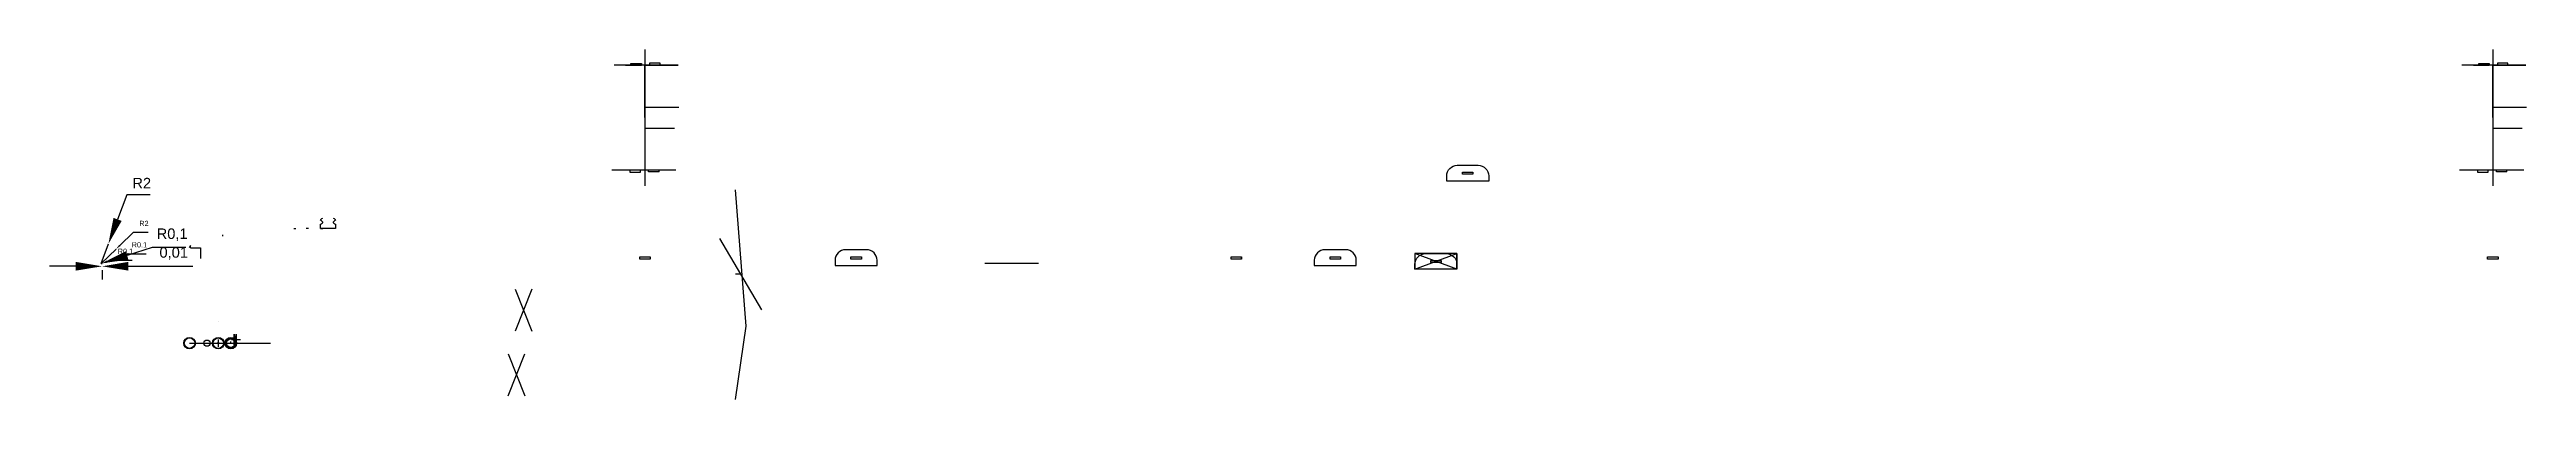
# Model space of a CAD drawing. Header units: centimetres. Extents: x 17 to 253, y 4 to 37.
import ezdxf

# ---------------------------------------------------------------- set-up
doc = ezdxf.new("R2010")
doc.units = ezdxf.units.CM
doc.styles.add('Annotative', font='arial.ttf')
doc.styles.get("Standard").update_dxf_attribs({"font": 'arial.ttf'})
doc.dimstyles.new('Annotative', dxfattribs={"dimscale": 0, "dimtxt": 0.5, "dimasz": 0.5, "dimexe": 1.25, "dimexo": 0.625, "dimtad": 1, "dimtoh": 1, "dimdsep": 46, "dimtxsty": 'Annotative', "dimcen": 0.5, "dimadec": 0, "dimazin": 0, "dimtfac": 1, "dimtmove": 0, "dimatfit": 3, "dimfxl": 1, "dimarcsym": 0})
doc.dimstyles.new('ISO-25', dxfattribs={"dimtxt": 1, "dimasz": 2.5, "dimexe": 1.25, "dimexo": 0.625, "dimtad": 1, "dimtoh": 1, "dimtxsty": 'Standard', "dimcen": 2.5, "dimadec": 0, "dimazin": 0, "dimtfac": 1, "dimtmove": 0, "dimatfit": 3, "dimfxl": 1, "dimarcsym": 0})

# ---------------------------------------------------------------- blocks, each defined once
blk = doc.blocks.new('*D1')
at = {"color": 0, "lineweight": -2, "transparency": 16777216}
for p, q in [((25.37, 19.89), (24.1, 18.67)), ((26.79, 19.89), (25.37, 19.89)), ((22.3, 16.93), (23.74, 18.32))]:
    blk.add_line(p, q, dxfattribs=at)
at = {"color": 0, "transparency": 16777216}
blk.add_solid([(24.04, 18.73), (24.16, 18.61), (23.74, 18.32)], dxfattribs=at)
at = {"layer": 'Defpoints', "color": 0, "transparency": 16777216}
for p in [(22.3, 16.93, 0.5), (23.74, 18.32, 0.5)]:
    blk.add_point(p, dxfattribs=at)
at = {"color": 0, "transparency": 16777216, "insert": (26.39, 20.76), "char_height": 0.5, "attachment_point": 5, "style": 'Annotative'}
blk.add_mtext('R2', dxfattribs=at)
blk = doc.blocks.new('*D2')
at = {"color": 0, "lineweight": -2, "transparency": 16777216}
for p, q in [((22.3, 16.93), (22.4, 16.96)), ((24.69, 17.84), (22.86, 17.14)), ((26.61, 17.84), (24.69, 17.84))]:
    blk.add_line(p, q, dxfattribs=at)
at = {"color": 0, "transparency": 16777216}
blk.add_solid([(22.83, 17.22), (22.89, 17.06), (22.4, 16.96)], dxfattribs=at)
at = {"layer": 'Defpoints', "color": 0, "transparency": 16777216}
for p in [(22.3, 16.93, 1), (22.4, 16.96, 1)]:
    blk.add_point(p, dxfattribs=at)
at = {"color": 0, "transparency": 16777216, "insert": (25.96, 18.72), "char_height": 0.5, "attachment_point": 5, "style": 'Annotative'}
blk.add_mtext('R0.1', dxfattribs=at)
blk = doc.blocks.new('*D3')
at = {"color": 0, "lineweight": -2, "transparency": 16777216}
for p, q in [((22.3, 16.93), (22.4, 16.95)), ((23.36, 17.22), (22.88, 17.09)), ((25.28, 17.22), (23.36, 17.22))]:
    blk.add_line(p, q, dxfattribs=at)
at = {"color": 0, "transparency": 16777216}
blk.add_solid([(22.86, 17.17), (22.9, 17.01), (22.4, 16.95)], dxfattribs=at)
at = {"layer": 'Defpoints', "color": 0, "transparency": 16777216}
for p in [(22.3, 16.93, 1), (22.4, 16.95, 1)]:
    blk.add_point(p, dxfattribs=at)
at = {"color": 0, "transparency": 16777216, "insert": (24.63, 18.1), "char_height": 0.5, "attachment_point": 5, "style": 'Annotative'}
blk.add_mtext('R0.1', dxfattribs=at)
blk = doc.blocks.new('*D4')
at = {"color": 0, "lineweight": -2, "transparency": 16777216}
for p, q in [((24.75, 23.49), (23.88, 21.14)), ((26.98, 23.49), (24.75, 23.49)), ((22.3, 16.93), (23, 18.8))]:
    blk.add_line(p, q, dxfattribs=at)
at = {"color": 0, "transparency": 16777216}
blk.add_solid([(23.49, 21.29), (24.27, 21), (23, 18.8)], dxfattribs=at)
at = {"layer": 'Defpoints', "color": 0, "transparency": 16777216}
for p in [(22.3, 16.93, 0.5), (23, 18.8, 0.5)]:
    blk.add_point(p, dxfattribs=at)
at = {"color": 0, "transparency": 16777216, "insert": (26.18, 24.61), "char_height": 1, "attachment_point": 5}
blk.add_mtext('R2', dxfattribs=at)
blk = doc.blocks.new('*D5')
at = {"color": 0, "lineweight": -2, "transparency": 16777216}
for p, q in [((22.3, 16.93), (22.4, 16.96)), ((27.17, 18.47), (24.78, 17.71)), ((30.37, 18.47), (27.17, 18.47))]:
    blk.add_line(p, q, dxfattribs=at)
at = {"color": 0, "transparency": 16777216}
blk.add_solid([(24.66, 18.11), (24.91, 17.31), (22.4, 16.96)], dxfattribs=at)
at = {"layer": 'Defpoints', "color": 0, "transparency": 16777216}
for p in [(22.3, 16.93, 1), (22.4, 16.96, 1)]:
    blk.add_point(p, dxfattribs=at)
at = {"color": 0, "transparency": 16777216, "insert": (29.08, 19.69), "char_height": 1, "attachment_point": 5}
blk.add_mtext('R0,1', dxfattribs=at)
blk = doc.blocks.new('*D6')
at = {"color": 0, "lineweight": -2, "transparency": 16777216}
for p, q in [((19.9, 16.67), (17.4, 16.67)), ((22.4, 16.67), (22.4, 16.67)), ((24.9, 16.67), (31.06, 16.67)), ((22.4, 16.3), (22.4, 15.42)), ((22.4, 16.26), (22.4, 15.42))]:
    blk.add_line(p, q, dxfattribs=at)
at = {"color": 0, "transparency": 16777216}
for points in [[(19.9, 17.09), (19.9, 16.26), (22.4, 16.67)], [(24.9, 17.09), (24.9, 16.26), (22.4, 16.67)]]:
    blk.add_solid(points, dxfattribs=at)
at = {"layer": 'Defpoints', "color": 0, "transparency": 16777216}
for p in [(22.4, 16.93, 0.5), (22.4, 16.89, 1), (22.4, 16.67)]:
    blk.add_point(p, dxfattribs=at)
at = {"color": 0, "transparency": 16777216, "insert": (29.23, 17.9), "char_height": 1, "attachment_point": 5}
blk.add_mtext('0,01', dxfattribs=at)

msp = doc.modelspace()

# ---------------------------------------------------------------- linework, layer by layer
for p, q in [((77.299, 35.86), (71.191, 35.86)), ((72.3, 35.86, 0.431), (72.8, 35.86, 0.431)), ((72.8, 35.86, 0.431), (72.8, 36.027, 0.431)), ((72.8, 36.027, 0.431), (73.8, 36.027, 0.431)), ((72.8, 35.86, 0.431), (73.8, 35.86)), ((73.8, 36.027, 0.431), (73.8, 35.86)), ((74.141, 37.36), (74.141, 24.36)), ((74.141, 31.86), (74.141, 35.86)), ((74.141, 35.86), (77.299, 35.86)), ((75.582, 36.059, 0.229), (74.582, 36.059, 0.229)), ((74.582, 36.059, 0.229), (74.582, 35.86)), ((76.082, 35.86, 0.229), (75.082, 35.86, 0.229)), ((75.582, 35.86, 0.229), (75.582, 36.059, 0.229)), ((76.082, 35.86, 0.229), (75.582, 35.86, 0.229)), ((253.392, 35.86), (247.284, 35.86)), ((248.392, 35.86, 0.431), (248.892, 35.86, 0.431)), ((248.892, 35.86, 0.431), (248.892, 36.027, 0.431)), ((248.892, 36.027, 0.431), (249.892, 36.027, 0.431)), ((248.892, 35.86, 0.431), (249.892, 35.86)), ((249.892, 36.027, 0.431), (249.892, 35.86)), ((250.234, 37.36), (250.234, 24.36)), ((250.234, 31.86), (250.234, 35.86)), ((250.234, 35.86), (253.392, 35.86)), ((251.675, 36.059, 0.229), (250.675, 36.059, 0.229)), ((250.675, 36.059, 0.229), (250.675, 35.86)), ((252.175, 35.86, 0.229), (251.175, 35.86, 0.229)), ((251.675, 35.86, 0.229), (251.675, 36.059, 0.229)), ((252.175, 35.86, 0.229), (251.675, 35.86, 0.229)), ((74.141, 30.86), (74.141, 32.36)), ((74.141, 30.86), (74.141, 31.86)), ((74.141, 31.86), (77.353, 31.86)), ((74.141, 30.86), (74.141, 29.86)), ((250.234, 30.86), (250.234, 32.36)), ((250.234, 30.86), (250.234, 31.86)), ((250.234, 31.86), (253.446, 31.86)), ((250.234, 30.86), (250.234, 29.86)), ((74.141, 29.86), (76.947, 29.86)), ((74.141, 29.86), (74.141, 25.86)), ((250.234, 29.86), (253.04, 29.86)), ((250.234, 29.86), (250.234, 25.86)), ((70.983, 25.86), (77.091, 25.86)), ((72.7, 25.86, 0.229), (72.7, 25.66, 0.229)), ((72.7, 25.66, 0.229), (73.7, 25.66, 0.229)), ((73.7, 25.66, 0.229), (73.7, 25.86)), ((74.482, 25.692, 0.431), (74.482, 25.86)), ((75.482, 25.692, 0.431), (74.482, 25.692, 0.431)), ((75.482, 25.692, 0.431), (75.482, 25.86)), ((247.076, 25.86), (253.184, 25.86)), ((248.793, 25.86, 0.229), (248.793, 25.66, 0.229)), ((248.793, 25.66, 0.229), (249.793, 25.66, 0.229)), ((249.793, 25.66, 0.229), (249.793, 25.86)), ((250.575, 25.692, 0.431), (250.575, 25.86)), ((251.575, 25.692, 0.431), (250.575, 25.692, 0.431)), ((251.575, 25.692, 0.431), (251.575, 25.86)), ((33.917, 19.548), (33.917, 19.685)), ((40.665, 20.277), (40.865, 20.277)), ((42.065, 20.277), (41.865, 20.277)), ((43.233, 20.277), (43.433, 20.277)), ((44.633, 20.277), (44.433, 20.277)), ((85.28, 12.527, -0.459), (81.28, 19.334, -0.459)), ((30.817, 18.65), (30.717, 18.425)), ((30.817, 18.425), (30.817, 18.65)), ((106.518, 16.983, 0.347), (111.646, 16.959)), ((131.001, 17.36), (131.001, 17.56)), ((63.357, 14.478), (61.757, 10.478)), ((61.757, 14.478), (63.357, 10.478)), ((33.476, 11.438, 2.16), (33.476, 11.438, 4.785)), ((33.476, 9.686, 2.16), (33.476, 8.986, 2.16)), ((34.668, 9.336, 1.61), (34.668, 9.495, 1.61)), ((34.729, 9.686, 2.16), (35.429, 9.686, 2.16)), ((35.179, 9.686, 2.66), (34.979, 9.686, 2.66)), ((34.979, 9.686, 2.66), (34.979, 9.686, 2.16)), ((35.079, 10.036, 2.16), (35.079, 9.336, 2.16)), ((35.079, 9.686, 2.16), (35.079, 9.686, 4.785)), ((35.079, 9.686, 2.16), (35.079, 9.686, 2.66)), ((35.079, 9.686, 2.66), (35.403, 9.686, 2.66)), ((35.079, 9.686, 2.16), (35.179, 9.686, 2.16)), ((35.179, 9.686, 2.16), (35.179, 9.686, 2.66)), ((35.179, 9.686, 2.66), (35.179, 9.686, 2.66)), ((30.74, 9.339), (30.74, 9.339, 1)), ((30.74, 9.339, 1), (30.858, 9.339, 1)), ((30.74, 9.339, 1), (30.74, 9.339, 1.1)), ((30.74, 9.339, 1.11), (31.883, 9.339, 1.11)), ((30.746, 9.336, 1.11), (32.976, 9.336, 1.11)), ((31.861, 9.336, 1.11), (36.94, 9.336, 1.11)), ((31.883, 9.339, 1.11), (31.883, 9.339, 2.11)), ((31.883, 9.339, 1.11), (31.883, 9.339, 2.06)), ((33.126, 9.336, 2.16), (33.826, 9.336, 2.16)), ((33.576, 9.336, 2.66), (33.376, 9.336, 2.66)), ((33.376, 9.336, 2.66), (33.376, 9.336, 2.16)), ((33.476, 9.336, 1.11), (33.476, 9.336, 2.11)), ((33.476, 9.336, 2.11), (34.068, 9.336, 2.11)), ((33.476, 9.336, 1.11), (33.476, 9.336, 1.91)), ((33.476, 9.336, 1.91), (33.761, 9.336, 1.91)), ((33.476, 9.336, 2.11), (33.476, 9.336, 2.16)), ((33.476, 9.336, 1.11), (33.476, 9.336, 3.629)), ((33.476, 9.336, 2.16), (34.729, 9.336, 2.16)), ((33.476, 9.336, 2.16), (33.476, 9.336, 2.66)), ((33.476, 9.336, 2.66), (33.8, 9.336, 2.66)), ((33.476, 9.336, 2.16), (33.576, 9.336, 2.16)), ((33.576, 9.336, 2.16), (33.576, 9.336, 2.66)), ((33.576, 9.336, 2.66), (33.576, 9.336, 2.66)), ((34.668, 9.336, 1.11), (34.668, 9.336, 1.61)), ((61.102, 8.312), (62.702, 4.312)), ((61.102, 4.312), (62.702, 8.312))]:
    msp.add_line(p, q)
at = {"extrusion": (0, 1, 0)}
for p, q in [((83.78, 10.96, 0.35), (82.78, 23.96, 0.15)), ((83.28, 15.931, 1.041), (82.774, 15.931, 1.041)), ((83.28, 15.931, -0.459), (83.28, 15.931, 1.041)), ((82.78, 3.96, 0.35), (83.78, 10.96, 0.15))]:
    msp.add_line(p, q, dxfattribs=at)
at = {"extrusion": (1, 0, 0)}
for p, q in [((35.129, 9.686, 2.759), (35.029, 9.686, 2.759)), ((35.029, 9.686, 2.759), (35.029, 9.686, 2.66)), ((35.079, 9.686, 2.66), (35.129, 9.686, 2.66)), ((35.079, 9.686, 2.66), (35.129, 9.686, 2.66)), ((35.079, 9.686, 2.66), (35.129, 9.686, 2.66)), ((35.079, 9.686, 2.66), (35.579, 9.686, 2.66)), ((35.079, 9.686, 2.66), (35.129, 9.686, 2.66)), ((35.129, 9.686, 2.66), (35.179, 9.686, 2.66)), ((35.129, 9.686, 2.66), (35.179, 9.686, 2.66)), ((35.129, 9.686, 2.66), (35.179, 9.686, 2.66)), ((35.129, 9.686, 2.66), (35.129, 9.686, 2.759)), ((30.746, 9.336, 1.11), (38.443, 9.336, 1.11)), ((33.526, 9.336, 2.759), (33.426, 9.336, 2.759)), ((33.426, 9.336, 2.759), (33.426, 9.336, 2.66)), ((33.476, 9.336, 2.66), (33.526, 9.336, 2.66)), ((33.476, 9.336, 2.66), (33.526, 9.336, 2.66)), ((33.476, 9.336, 2.66), (33.526, 9.336, 2.66)), ((33.476, 9.336, 2.66), (33.976, 9.336, 2.66)), ((33.476, 9.336, 2.66), (33.526, 9.336, 2.66)), ((33.526, 9.336, 2.66), (33.576, 9.336, 2.66)), ((33.526, 9.336, 2.66), (33.576, 9.336, 2.66)), ((33.526, 9.336, 2.66), (33.576, 9.336, 2.66)), ((33.526, 9.336, 2.66), (33.526, 9.336, 2.759))]:
    msp.add_line(p, q, dxfattribs=at)
at = {"extrusion": (0, 0.087156, 0.996195)}
msp.add_line((30.74, 9.339, 1.1), (31.29, 9.339, 1.1), dxfattribs=at)
for points in [[(151.549, 26.309), (153.549, 26.309, -0.4142136), (154.549, 25.309), (154.549, 24.809), (150.549, 24.809), (150.549, 25.309, -0.4142136)], [(96.26, 17.25, 0.4142136), (95.26, 18.25), (93.26, 18.25, 0.4142136), (92.26, 17.25), (92.26, 16.75), (96.26, 16.75)]]:
    msp.add_lwpolyline(points, format="xyb", close=True)
for points in [[(152.049, 25.659), (153.049, 25.659), (153.049, 25.459), (152.049, 25.459), (152.049, 25.659)], [(30.817, 18.425), (31.767, 18.425), (31.767, 17.425)], [(73.641, 17.56), (74.641, 17.56), (74.641, 17.36), (73.641, 17.36), (73.641, 17.56)], [(93.76, 17.56), (94.76, 17.56), (94.76, 17.36), (93.76, 17.36), (93.76, 17.56)], [(130.001, 17.56), (131.001, 17.56), (131.001, 17.36), (130.001, 17.36), (130.001, 17.56)], [(139.43, 17.56), (140.43, 17.56), (140.43, 17.36), (139.43, 17.36), (139.43, 17.56)], [(149.023, 17.233), (150.023, 17.233), (150.023, 17.033), (149.023, 17.033), (149.023, 17.233)], [(249.734, 17.56), (250.734, 17.56), (250.734, 17.36), (249.734, 17.36), (249.734, 17.56)]]:
    msp.add_lwpolyline(points)
for points, elevation in [([(73.641, 17.56), (74.641, 17.56), (74.641, 17.36), (73.641, 17.36), (73.641, 17.56)], 27), ([(130.001, 17.56), (131.001, 17.56), (131.001, 17.36), (130.001, 17.36), (130.001, 17.56)], 27), ([(139.43, 17.56), (140.43, 17.56), (140.43, 17.36), (139.43, 17.36), (139.43, 17.56)], 13.5), ([(139.43, 17.56), (140.43, 17.56), (140.43, 17.36), (139.43, 17.36), (139.43, 17.56)], 20), ([(139.43, 17.56), (140.43, 17.56), (140.43, 17.36), (139.43, 17.36), (139.43, 17.56)], 27), ([(139.43, 17.56), (140.43, 17.56), (140.43, 17.36), (139.43, 17.36), (139.43, 17.56)], 7), ([(151.523, 16.383), (151.523, 17.883), (147.523, 17.883), (147.523, 16.383)], 7.5), ([(147.523, 16.383), (151.523, 17.883), (151.523, 16.383), (147.523, 17.883)], 7.5), ([(149.023, 17.233), (150.023, 17.233), (150.023, 17.033), (149.023, 17.033), (149.023, 17.233)], 7), ([(149.023, 17.233), (150.023, 17.233), (150.023, 17.033), (149.023, 17.033), (149.023, 17.233)], 13.5), ([(149.023, 17.233), (150.023, 17.233), (150.023, 17.033), (149.023, 17.033), (149.023, 17.233)], 20), ([(149.023, 17.233), (150.023, 17.233), (150.023, 17.033), (149.023, 17.033), (149.023, 17.233)], 27), ([(249.734, 17.56), (250.734, 17.56), (250.734, 17.36), (249.734, 17.36), (249.734, 17.56)], 27)]:
    msp.add_lwpolyline(points, dxfattribs=dict(elevation=elevation))
for points, elevation in [([(141.93, 17.25, 0.4142136), (140.93, 18.25), (138.93, 18.25, 0.4142136), (137.93, 17.25), (137.93, 16.75), (141.93, 16.75)], 8.5), ([(141.93, 17.25, 0.4142136), (140.93, 18.25), (138.93, 18.25, 0.4142136), (137.93, 17.25), (137.93, 16.75), (141.93, 16.75)], 12.5), ([(141.93, 17.25, 0.4142136), (140.93, 18.25), (138.93, 18.25, 0.4142136), (137.93, 17.25), (137.93, 16.75), (141.93, 16.75)], 14.5), ([(141.93, 17.25, 0.4142136), (140.93, 18.25), (138.93, 18.25, 0.4142136), (137.93, 17.25), (137.93, 16.75), (141.93, 16.75)], 18.5), ([(148.523, 17.883), (150.523, 17.883, -0.4142136), (151.523, 16.883), (151.523, 16.383), (147.523, 16.383), (147.523, 16.883, -0.4142136)], 7.5), ([(148.523, 17.883), (150.523, 17.883, -0.4142136), (151.523, 16.883), (151.523, 16.383), (147.523, 16.383), (147.523, 16.883, -0.4142136)], 11), ([(148.523, 17.883), (150.523, 17.883, -0.4142136), (151.523, 16.883), (151.523, 16.383), (147.523, 16.383), (147.523, 16.883, -0.4142136)], 15.5), ([(148.523, 17.883), (150.523, 17.883, -0.4142136), (151.523, 16.883), (151.523, 16.383), (147.523, 16.383), (147.523, 16.883, -0.4142136)], 19.5)]:
    msp.add_lwpolyline(points, format="xyb", close=True, dxfattribs=dict(elevation=elevation))
for centre, radius in [((30.74, 9.339, 1.1), 0.55), ((30.74, 9.339, 1.1), 0.5), ((32.4, 9.339, 0.36), 0.3), ((32.4, 9.339, 0.35), 0.3), ((33.476, 9.336, 1.91), 0.55), ((33.476, 9.336, 1.91), 0.5), ((34.668, 9.336, 1.11), 0.55), ((34.668, 9.336, 1.11), 0.5), ((34.668, 9.336, 1.61), 0.45), ((34.668, 9.336, 1.61), 0.4)]:
    msp.add_circle(centre, radius)
at = {"extrusion": (1, 0, 0)}
for centre in [(9.686, 2.66, 34.979), (9.686, 2.66, 35.179)]:
    msp.add_circle(centre, 0.5, dxfattribs=at)
msp.add_open_spline([(44.433, 21.277), (44.544, 21.21), (44.767, 21.077), (44.3, 20.877), (44.522, 20.743), (44.633, 20.677), (44.633, 20.543), (44.633, 20.41), (44.633, 20.277), (44.167, 20.277), (43.7, 20.277), (43.233, 20.277), (43.233, 20.41), (43.233, 20.543), (43.233, 20.677), (43.344, 20.743), (43.567, 20.877), (43.1, 21.077), (43.322, 21.21), (43.433, 21.277)], degree=3, knots=[0, 0, 0, 0, 0.2828427, 0.5656854, 0.8485281, 0.8485281, 0.8485281, 1.8485281, 1.8485281, 1.8485281, 2.8485281, 2.8485281, 2.8485281, 3.8485281, 3.8485281, 3.8485281, 4.1313708, 4.4142136, 4.6970563, 4.6970563, 4.6970563, 4.6970563])

# ---------------------------------------------------------------- dimensions: what is measured, and where the dimension line sits
for center, mpoint, dimstyle, picture, middle in [((22.303, 16.927, 0.5), (23.002, 18.801, 0.5), 'ISO-25', '*D4', (26.176, 23.486)), ((22.303, 16.927, 0.5), (23.741, 18.318, 0.5), 'Annotative', '*D1', (26.391, 19.889)), ((22.303, 16.927, 1), (22.398, 16.958, 1), 'ISO-25', '*D5', (29.083, 18.466)), ((22.303, 16.927, 1), (22.396, 16.963, 1), 'Annotative', '*D2', (25.961, 17.845)), ((22.303, 16.927, 1), (22.399, 16.954, 1), 'Annotative', '*D3', (24.635, 17.219))]:
    dim = msp.add_radius_dim(center=center, mpoint=mpoint, dimstyle=dimstyle)
    dim.commit()
    dim.dimension.update_dxf_attribs({"geometry": picture, "text_midpoint": middle, "dimtype": 164})
dim = msp.add_linear_dim(base=(22.403, 16.673), p1=(22.395, 16.89, 1), p2=(22.403, 16.927, 0.5), dimstyle='ISO-25')
dim.commit()
dim.dimension.update_dxf_attribs({"geometry": '*D6', "text_midpoint": (29.23, 17.899)})

doc.saveas('drawing.dxf')
